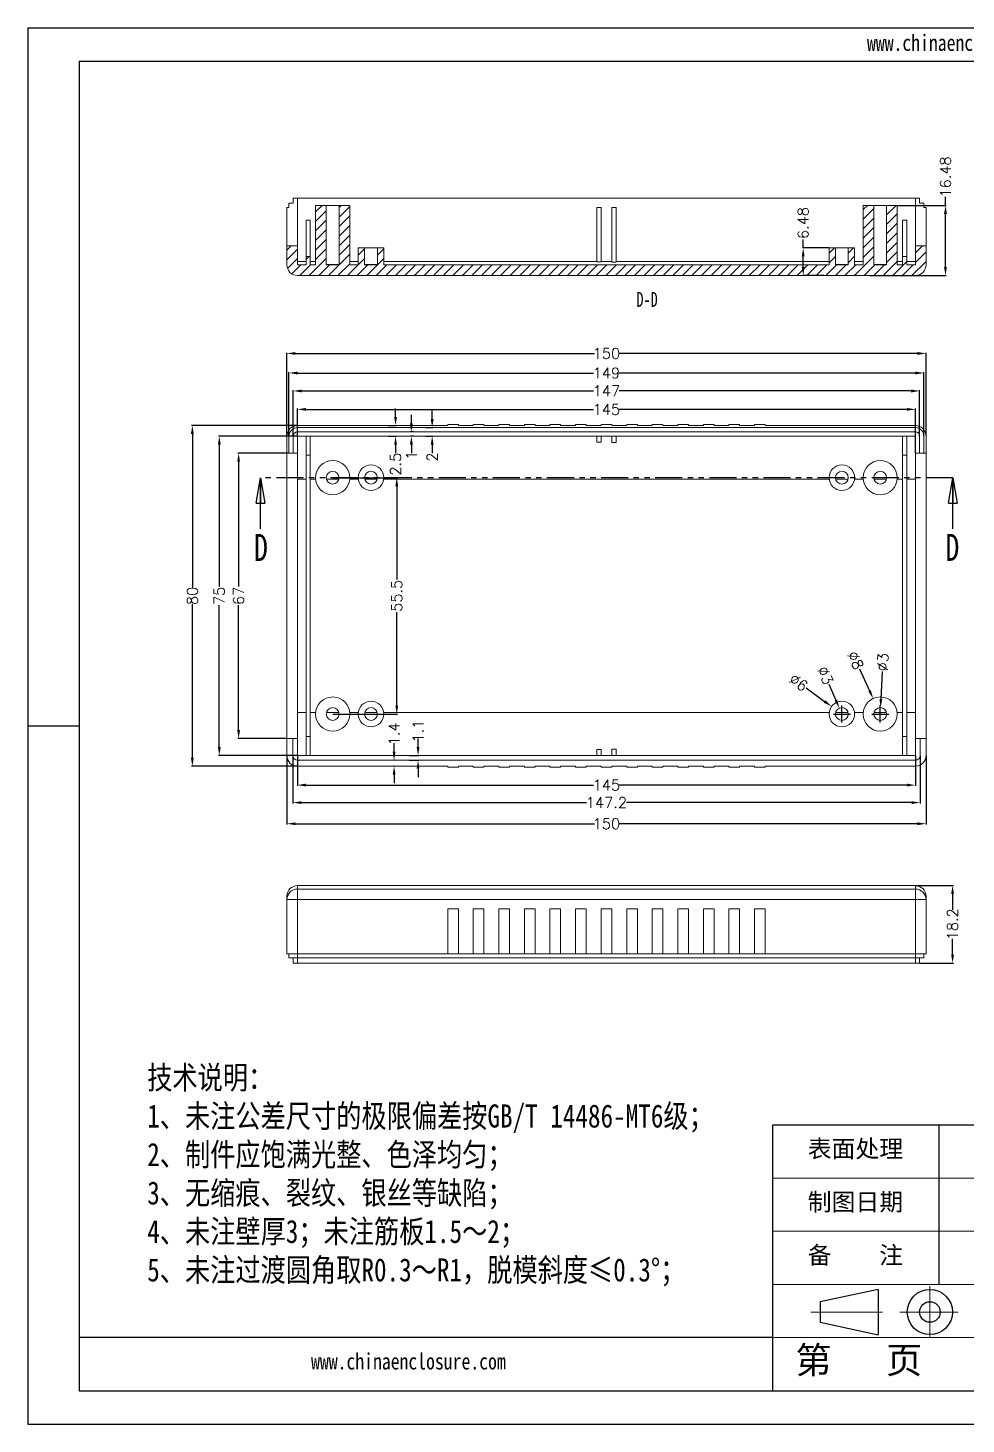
# Model space of a CAD drawing. Header units: inches. Extents: x 2335 to 3511, y 889 to 1217.
# Drawn here: x 2843.3 to 3063.5, y 889.4 to 1217.3 of the extents above; entities that cross this region are included whole.
import ezdxf

# ---------------------------------------------------------------- set-up
doc = ezdxf.new("R2010")
doc.units = ezdxf.units.IN
doc.linetypes.add('CENTER2', pattern=[28.575, 19.05, -3.175, 3.175, -3.175])
doc.linetypes.add('PHANTOM', pattern=[12.7, 6.35, -1.27, 1.27, -1.27, 1.27, -1.27])
doc.layers.add('文字', color=81, linetype='Continuous')
for name, color, linetype, lineweight in [('粗实线', 7, 'Continuous', 30), ('细实线', 3, 'Continuous', 9), ('细点划线', 2, 'CENTER2', 9)]:
    doc.layers.add(name, color=color, linetype=linetype, lineweight=lineweight)
doc.styles.add('SLDTEXTSTYLE0', font='TXT', dxfattribs={"width": 0.75})
doc.styles.add('SLDTEXTSTYLE3', font='TXT', dxfattribs={"width": 0.7})
doc.styles.get("Standard").update_dxf_attribs({"font": 'txt', "bigfont": 'gbcbig.shx'})
doc.styles.add('宋体', font='', dxfattribs={"width": 0.8, "height": 3.5})
doc.styles.get('宋体').set_extended_font_data('SimSun')
doc.dimstyles.new('2.5', dxfattribs={"dimtxt": 2.5, "dimasz": 2, "dimexe": 0.18, "dimexo": 0.0625, "dimgap": 0.09, "dimtad": 0, "dimzin": 12, "dimdsep": 46, "dimtxsty": 'Standard', "dimcen": 2, "dimclrd": 3, "dimclre": 3, "dimadec": 0, "dimazin": 0, "dimtfac": 1, "dimtofl": 0, "dimtmove": 0, "dimatfit": 3, "dimfxl": 1, "dimtolj": 1, "dimtzin": 0, "dimarcsym": 0})

# ---------------------------------------------------------------- blocks, each defined once
blk = doc.blocks.new('_CLOSED')
at = {"color": 0, "linetype": 'ByBlock', "lineweight": -2}
for p, q in [((-1, 0.166667), (0, 0)), ((-1, 0.166667), (-1, -0.166667)), ((0, 0), (-1, -0.166667)), ((0, 0), (-1, 0))]:
    blk.add_line(p, q, dxfattribs=at)
blk = doc.blocks.new('*D164')
at = {"color": 3, "lineweight": -2}
for p, q in [((2904.06, 1121.48), (2904.06, 1141.02)), ((3054.06, 1121.48), (3054.06, 1141.02)), ((2906.06, 1140.84), (2976.26, 1140.84)), ((3052.06, 1140.84), (2981.86, 1140.84))]:
    blk.add_line(p, q, dxfattribs=at)
at = {"color": 3}
for points in [[(2906.06, 1141.17), (2906.06, 1140.51), (2904.06, 1140.84)], [(3052.06, 1141.17), (3052.06, 1140.51), (3054.06, 1140.84)]]:
    blk.add_solid(points, dxfattribs=at)
at = {"layer": 'Defpoints', "color": 0}
for p in [(3054.06, 1140.84), (2904.06, 1121.42), (3054.06, 1121.42)]:
    blk.add_point(p, dxfattribs=at)
at = {"color": 0, "insert": (2979.06, 1140.84), "char_height": 2.5, "attachment_point": 5}
blk.add_mtext('\\A1;150', dxfattribs=at)
blk = doc.blocks.new('*D165')
at = {"color": 3, "lineweight": -2}
for p, q in [((2904.56, 1121.48), (2904.56, 1136.43)), ((2906.56, 1136.25), (2976.05, 1136.25)), ((3051.56, 1136.25), (2982.07, 1136.25)), ((3053.56, 1121.48), (3053.56, 1136.43))]:
    blk.add_line(p, q, dxfattribs=at)
at = {"color": 3}
for points in [[(2906.56, 1136.58), (2906.56, 1135.92), (2904.56, 1136.25)], [(3051.56, 1136.58), (3051.56, 1135.92), (3053.56, 1136.25)]]:
    blk.add_solid(points, dxfattribs=at)
at = {"layer": 'Defpoints', "color": 0}
for p in [(3053.56, 1136.25), (2904.56, 1121.42), (3053.56, 1121.42)]:
    blk.add_point(p, dxfattribs=at)
at = {"color": 0, "insert": (2979.06, 1136.25), "char_height": 2.5, "attachment_point": 5}
blk.add_mtext('\\A1;149', dxfattribs=at)
blk = doc.blocks.new('*D166')
at = {"color": 3, "lineweight": -2}
for p, q in [((2905.56, 1121.48), (2905.56, 1132.21)), ((2907.56, 1132.03), (2976.05, 1132.03)), ((3050.56, 1132.03), (2982.07, 1132.03)), ((3052.56, 1121.48), (3052.56, 1132.21))]:
    blk.add_line(p, q, dxfattribs=at)
at = {"color": 3}
for points in [[(2907.56, 1132.36), (2907.56, 1131.69), (2905.56, 1132.03)], [(3050.56, 1132.36), (3050.56, 1131.69), (3052.56, 1132.03)]]:
    blk.add_solid(points, dxfattribs=at)
at = {"layer": 'Defpoints', "color": 0}
for p in [(3052.56, 1132.03), (2905.56, 1121.42), (3052.56, 1121.42)]:
    blk.add_point(p, dxfattribs=at)
at = {"color": 0, "insert": (2979.06, 1132.03), "char_height": 2.5, "attachment_point": 5}
blk.add_mtext('\\A1;147', dxfattribs=at)
blk = doc.blocks.new('*D167')
at = {"color": 3, "lineweight": -2}
for p, q in [((2906.56, 1121.48), (2906.56, 1127.89)), ((3051.56, 1117.48), (3051.56, 1127.89)), ((2908.56, 1127.71), (2976.05, 1127.71)), ((3049.56, 1127.71), (2982.07, 1127.71))]:
    blk.add_line(p, q, dxfattribs=at)
at = {"color": 3}
for points in [[(2908.56, 1128.05), (2908.56, 1127.38), (2906.56, 1127.71)], [(3049.56, 1128.05), (3049.56, 1127.38), (3051.56, 1127.71)]]:
    blk.add_solid(points, dxfattribs=at)
at = {"layer": 'Defpoints', "color": 0}
for p in [(3051.56, 1127.71), (2906.56, 1121.42), (3051.56, 1117.42)]:
    blk.add_point(p, dxfattribs=at)
at = {"color": 0, "insert": (2979.06, 1127.71), "char_height": 2.5, "attachment_point": 5}
blk.add_mtext('\\A1;145', dxfattribs=at)
blk = doc.blocks.new('*D168')
at = {"color": 3, "lineweight": -2}
for p, q in [((2914.87, 1111.67), (2930.03, 1111.67)), ((2929.85, 1109.67), (2929.85, 1087.76)), ((2929.85, 1058.17), (2929.85, 1080.08)), ((2914.87, 1056.17), (2930.03, 1056.17))]:
    blk.add_line(p, q, dxfattribs=at)
at = {"color": 3}
for points in [[(2929.52, 1109.67), (2930.19, 1109.67), (2929.85, 1111.67)], [(2929.52, 1058.17), (2930.19, 1058.17), (2929.85, 1056.17)]]:
    blk.add_solid(points, dxfattribs=at)
at = {"layer": 'Defpoints', "color": 0}
for p in [(2914.81, 1111.67), (2929.85, 1111.67), (2914.81, 1056.17)]:
    blk.add_point(p, dxfattribs=at)
at = {"color": 0, "insert": (2929.85, 1083.92), "char_height": 2.5, "attachment_point": 5, "rotation": 90}
blk.add_mtext('\\A1;55.5', dxfattribs=at)
blk = doc.blocks.new('*D169')
at = {"color": 3, "lineweight": -2}
for p, q in [((2904.5, 1117.42), (2892.56, 1117.42)), ((2892.74, 1115.42), (2892.74, 1086.09)), ((2892.74, 1052.42), (2892.74, 1081.75)), ((2904, 1050.42), (2892.56, 1050.42))]:
    blk.add_line(p, q, dxfattribs=at)
at = {"color": 3}
for points in [[(2892.41, 1115.42), (2893.07, 1115.42), (2892.74, 1117.42)], [(2892.41, 1052.42), (2893.07, 1052.42), (2892.74, 1050.42)]]:
    blk.add_solid(points, dxfattribs=at)
at = {"layer": 'Defpoints', "color": 0}
for p in [(2892.74, 1117.42), (2904.56, 1117.42), (2904.06, 1050.42)]:
    blk.add_point(p, dxfattribs=at)
at = {"color": 0, "insert": (2892.74, 1083.92), "char_height": 2.5, "attachment_point": 5, "rotation": 90}
blk.add_mtext('\\A1;67', dxfattribs=at)
blk = doc.blocks.new('*D170')
at = {"color": 3, "lineweight": -2}
for p, q in [((2906.5, 1121.42), (2888.03, 1121.42)), ((2888.21, 1119.42), (2888.21, 1086.09)), ((2888.21, 1048.42), (2888.21, 1081.75)), ((2906.5, 1046.42), (2888.03, 1046.42))]:
    blk.add_line(p, q, dxfattribs=at)
at = {"color": 3}
for points in [[(2887.88, 1119.42), (2888.54, 1119.42), (2888.21, 1121.42)], [(2887.88, 1048.42), (2888.54, 1048.42), (2888.21, 1046.42)]]:
    blk.add_solid(points, dxfattribs=at)
at = {"layer": 'Defpoints', "color": 0}
for p in [(2888.21, 1121.42), (2906.56, 1121.42), (2906.56, 1046.42)]:
    blk.add_point(p, dxfattribs=at)
at = {"color": 0, "insert": (2888.21, 1083.92), "char_height": 2.5, "attachment_point": 5, "rotation": 90}
blk.add_mtext('\\A1;75', dxfattribs=at)
blk = doc.blocks.new('*D171')
at = {"color": 3, "lineweight": -2}
for p, q in [((2906.5, 1123.92), (2881.7, 1123.92)), ((2881.88, 1121.92), (2881.88, 1085.89)), ((2881.88, 1045.92), (2881.88, 1081.96)), ((2906.5, 1043.92), (2881.7, 1043.92))]:
    blk.add_line(p, q, dxfattribs=at)
at = {"color": 3}
for points in [[(2881.54, 1121.92), (2882.21, 1121.92), (2881.88, 1123.92)], [(2881.54, 1045.92), (2882.21, 1045.92), (2881.88, 1043.92)]]:
    blk.add_solid(points, dxfattribs=at)
at = {"layer": 'Defpoints', "color": 0}
for p in [(2881.88, 1123.92), (2906.56, 1123.92), (2906.56, 1043.92)]:
    blk.add_point(p, dxfattribs=at)
at = {"color": 0, "insert": (2881.88, 1083.92), "char_height": 2.5, "attachment_point": 5, "rotation": 90}
blk.add_mtext('\\A1;80', dxfattribs=at)
blk = doc.blocks.new('*D172')
at = {"color": 3, "lineweight": -2}
for p, q in [((2906.56, 1046.36), (2906.56, 1039.3)), ((3051.56, 1046.36), (3051.56, 1039.3)), ((2908.56, 1039.48), (2976.05, 1039.48)), ((3049.56, 1039.48), (2982.07, 1039.48))]:
    blk.add_line(p, q, dxfattribs=at)
at = {"color": 3}
for points in [[(2908.56, 1039.82), (2908.56, 1039.15), (2906.56, 1039.48)], [(3049.56, 1039.82), (3049.56, 1039.15), (3051.56, 1039.48)]]:
    blk.add_solid(points, dxfattribs=at)
at = {"layer": 'Defpoints', "color": 0}
for p in [(2906.56, 1046.42), (3051.56, 1046.42), (3051.56, 1039.48)]:
    blk.add_point(p, dxfattribs=at)
at = {"color": 0, "insert": (2979.06, 1039.48), "char_height": 2.5, "attachment_point": 5}
blk.add_mtext('\\A1;145', dxfattribs=at)
blk = doc.blocks.new('*D173')
at = {"color": 3, "lineweight": -2}
for p, q in [((2905.46, 1046.36), (2905.46, 1035.19)), ((3052.66, 1046.36), (3052.66, 1035.19)), ((2907.46, 1035.37), (2974.39, 1035.37)), ((3050.66, 1035.37), (2983.73, 1035.37))]:
    blk.add_line(p, q, dxfattribs=at)
at = {"color": 3}
for points in [[(2907.46, 1035.7), (2907.46, 1035.04), (2905.46, 1035.37)], [(3050.66, 1035.7), (3050.66, 1035.04), (3052.66, 1035.37)]]:
    blk.add_solid(points, dxfattribs=at)
at = {"layer": 'Defpoints', "color": 0}
for p in [(2905.46, 1046.42), (3052.66, 1046.42), (2905.46, 1035.37)]:
    blk.add_point(p, dxfattribs=at)
at = {"color": 0, "insert": (2979.06, 1035.37), "char_height": 2.5, "attachment_point": 5}
blk.add_mtext('\\A1;147.2', dxfattribs=at)
blk = doc.blocks.new('*D174')
at = {"color": 3, "lineweight": -2}
for p, q in [((2904.06, 1046.36), (2904.06, 1030.23)), ((3054.06, 1046.36), (3054.06, 1030.23)), ((2906.06, 1030.41), (2976.26, 1030.41)), ((3052.06, 1030.41), (2981.86, 1030.41))]:
    blk.add_line(p, q, dxfattribs=at)
at = {"color": 3}
for points in [[(2906.06, 1030.74), (2906.06, 1030.08), (2904.06, 1030.41)], [(3052.06, 1030.74), (3052.06, 1030.08), (3054.06, 1030.41)]]:
    blk.add_solid(points, dxfattribs=at)
at = {"layer": 'Defpoints', "color": 0}
for p in [(2904.06, 1046.42), (3054.06, 1046.42), (3054.06, 1030.41)]:
    blk.add_point(p, dxfattribs=at)
at = {"color": 0, "insert": (2979.06, 1030.41), "char_height": 2.5, "attachment_point": 5}
blk.add_mtext('\\A1;150', dxfattribs=at)
blk = doc.blocks.new('*D175')
at = {"color": 3, "lineweight": -2}
for p, q in [((2929.23, 1047.32), (2929.23, 1049.32)), ((2929.16, 1045.32), (2929.05, 1045.32)), ((2929.16, 1043.92), (2929.05, 1043.92)), ((2929.23, 1041.92), (2929.23, 1039.92))]:
    blk.add_line(p, q, dxfattribs=at)
at = {"color": 3}
for points in [[(2928.89, 1047.32), (2929.56, 1047.32), (2929.23, 1045.32)], [(2928.89, 1041.92), (2929.56, 1041.92), (2929.23, 1043.92)]]:
    blk.add_solid(points, dxfattribs=at)
at = {"layer": 'Defpoints', "color": 0}
for p in [(2929.23, 1045.32), (2929.23, 1045.32), (2929.23, 1043.92)]:
    blk.add_point(p, dxfattribs=at)
at = {"color": 0, "insert": (2929.23, 1051.49), "char_height": 2.5, "attachment_point": 5, "rotation": 90}
blk.add_mtext('\\A1;1.4', dxfattribs=at)
blk = doc.blocks.new('*D176')
at = {"color": 3, "lineweight": -2}
for p, q in [((2934.85, 1048.42), (2934.85, 1050.42)), ((2932.76, 1046.42), (2935.03, 1046.42)), ((2932.76, 1045.32), (2935.03, 1045.32)), ((2934.85, 1043.32), (2934.85, 1041.32))]:
    blk.add_line(p, q, dxfattribs=at)
at = {"color": 3}
for points in [[(2934.52, 1048.42), (2935.18, 1048.42), (2934.85, 1046.42)], [(2934.52, 1043.32), (2935.18, 1043.32), (2934.85, 1045.32)]]:
    blk.add_solid(points, dxfattribs=at)
at = {"layer": 'Defpoints', "color": 0}
for p in [(2932.7, 1046.42), (2934.85, 1046.42), (2932.7, 1045.32)]:
    blk.add_point(p, dxfattribs=at)
at = {"color": 0, "insert": (2934.85, 1052.18), "char_height": 2.5, "attachment_point": 5, "rotation": 90}
blk.add_mtext('\\A1;1.1', dxfattribs=at)
blk = doc.blocks.new('*D177')
at = {"color": 3, "lineweight": -2}
for p, q in [((2933.28, 1124.42), (2933.28, 1126.42)), ((2933.77, 1122.42), (2933.1, 1122.42)), ((2933.77, 1121.42), (2933.1, 1121.42)), ((2933.28, 1119.42), (2933.28, 1117.42))]:
    blk.add_line(p, q, dxfattribs=at)
at = {"color": 3}
for points in [[(2932.95, 1124.42), (2933.62, 1124.42), (2933.28, 1122.42)], [(2932.95, 1119.42), (2933.62, 1119.42), (2933.28, 1121.42)]]:
    blk.add_solid(points, dxfattribs=at)
at = {"layer": 'Defpoints', "color": 0}
for p in [(2933.28, 1121.42), (2933.84, 1122.42), (2933.84, 1121.42)]:
    blk.add_point(p, dxfattribs=at)
at = {"color": 0, "insert": (2933.28, 1116.91), "char_height": 2.5, "attachment_point": 5, "rotation": 90}
blk.add_mtext('\\A1;1', dxfattribs=at)
blk = doc.blocks.new('*D178')
at = {"color": 3, "lineweight": -2}
for p, q in [((2938.16, 1125.42), (2938.16, 1127.42)), ((2936.7, 1123.42), (2938.34, 1123.42)), ((2936.7, 1121.42), (2938.34, 1121.42)), ((2938.16, 1119.42), (2938.16, 1117.42))]:
    blk.add_line(p, q, dxfattribs=at)
at = {"color": 3}
for points in [[(2937.83, 1125.42), (2938.5, 1125.42), (2938.16, 1123.42)], [(2937.83, 1119.42), (2938.5, 1119.42), (2938.16, 1121.42)]]:
    blk.add_solid(points, dxfattribs=at)
at = {"layer": 'Defpoints', "color": 0}
for p in [(2936.64, 1123.42), (2936.64, 1121.42), (2938.16, 1121.42)]:
    blk.add_point(p, dxfattribs=at)
at = {"color": 0, "insert": (2938.16, 1116.5), "char_height": 2.5, "attachment_point": 5, "rotation": 90}
blk.add_mtext('\\A1;2', dxfattribs=at)
blk = doc.blocks.new('*D180')
at = {"color": 3, "lineweight": -2}
for p, q in [((2929.57, 1125.92), (2929.57, 1127.92)), ((2927.95, 1123.92), (2929.75, 1123.92)), ((2927.95, 1121.42), (2929.75, 1121.42)), ((2929.57, 1119.42), (2929.57, 1117.42))]:
    blk.add_line(p, q, dxfattribs=at)
at = {"color": 3}
for points in [[(2929.24, 1125.92), (2929.9, 1125.92), (2929.57, 1123.92)], [(2929.24, 1119.42), (2929.9, 1119.42), (2929.57, 1121.42)]]:
    blk.add_solid(points, dxfattribs=at)
at = {"layer": 'Defpoints', "color": 0}
for p in [(2927.88, 1123.92), (2927.88, 1121.42), (2929.57, 1121.42)]:
    blk.add_point(p, dxfattribs=at)
at = {"color": 0, "insert": (2929.57, 1114.83), "char_height": 2.5, "attachment_point": 5, "rotation": 90}
blk.add_mtext('\\A1;2.5', dxfattribs=at)
blk = doc.blocks.new('*D187')
at = {"color": 3, "lineweight": -2}
for p, q in [((3025.23, 1165.62), (3025.23, 1167.62)), ((3031.25, 1165.62), (3025.05, 1165.62)), ((3025.23, 1161.14), (3025.23, 1163.62)), ((3030.11, 1159.14), (3025.05, 1159.14))]:
    blk.add_line(p, q, dxfattribs=at)
at = {"color": 3}
for points in [[(3024.9, 1163.62), (3025.56, 1163.62), (3025.23, 1165.62)], [(3024.9, 1161.14), (3025.56, 1161.14), (3025.23, 1159.14)]]:
    blk.add_solid(points, dxfattribs=at)
at = {"layer": 'Defpoints', "color": 0}
for p in [(3025.23, 1165.62), (3031.31, 1165.62), (3030.17, 1159.14)]:
    blk.add_point(p, dxfattribs=at)
at = {"color": 0, "insert": (3025.23, 1171.46), "char_height": 2.5, "attachment_point": 5, "rotation": 90}
blk.add_mtext('\\A1;6.48', dxfattribs=at)
blk = doc.blocks.new('*D189')
at = {"color": 3, "lineweight": -2}
for p, q in [((3058.63, 1175.62), (3058.63, 1177.62)), ((3047.37, 1175.62), (3058.81, 1175.62)), ((3058.63, 1161.14), (3058.63, 1173.62)), ((3040.84, 1159.14), (3058.81, 1159.14))]:
    blk.add_line(p, q, dxfattribs=at)
at = {"color": 3}
for points in [[(3058.29, 1173.62), (3058.96, 1173.62), (3058.63, 1175.62)], [(3058.29, 1161.14), (3058.96, 1161.14), (3058.63, 1159.14)]]:
    blk.add_solid(points, dxfattribs=at)
at = {"layer": 'Defpoints', "color": 0}
for p in [(3047.31, 1175.62), (3058.63, 1175.62), (3040.78, 1159.14)]:
    blk.add_point(p, dxfattribs=at)
at = {"color": 0, "insert": (3058.63, 1182.29), "char_height": 2.5, "attachment_point": 5, "rotation": 90}
blk.add_mtext('\\A1;16.48', dxfattribs=at)
blk = doc.blocks.new('*D190')
at = {"color": 3, "lineweight": -2}
for p, q in [((3051.62, 1015.9), (3060.47, 1015.9)), ((3060.29, 1013.9), (3060.29, 1010.22)), ((3060.29, 999.7), (3060.29, 1003.37)), ((3052.62, 997.7), (3060.47, 997.7))]:
    blk.add_line(p, q, dxfattribs=at)
at = {"color": 3}
for points in [[(3059.96, 1013.9), (3060.63, 1013.9), (3060.29, 1015.9)], [(3059.96, 999.7), (3060.63, 999.7), (3060.29, 997.7)]]:
    blk.add_solid(points, dxfattribs=at)
at = {"layer": 'Defpoints', "color": 0}
for p in [(3051.56, 1015.9), (3060.29, 1015.9), (3052.56, 997.7)]:
    blk.add_point(p, dxfattribs=at)
at = {"color": 0, "insert": (3060.29, 1006.8), "char_height": 2.5, "attachment_point": 5, "rotation": 90}
blk.add_mtext('\\A1;18.2', dxfattribs=at)
blk = doc.blocks.new('*D192')
at = {"color": 3, "lineweight": -2}
for p, q in [((3025.91, 1062.29), (3030.27, 1059.11)), ((3032.31, 1056.17), (3036.31, 1056.17)), ((3034.31, 1054.17), (3034.31, 1058.17))]:
    blk.add_line(p, q, dxfattribs=at)
at = {"color": 3}
blk.add_solid([(3030.47, 1059.38), (3030.07, 1058.84), (3031.89, 1057.94)], dxfattribs=at)
at = {"layer": 'Defpoints', "color": 0}
for p in [(3031.89, 1057.94), (3036.74, 1054.4)]:
    blk.add_point(p, dxfattribs=at)
at = {"color": 0, "insert": (3024.15, 1063.57), "char_height": 2.5, "attachment_point": 5, "rotation": 323.9367}
blk.add_mtext('\\A1;∅6', dxfattribs=at)
blk = doc.blocks.new('*D193')
at = {"color": 3, "lineweight": -2}
for p, q in [((3031.29, 1063.21), (3032.93, 1059.39)), ((3032.31, 1056.17), (3036.31, 1056.17)), ((3034.31, 1054.17), (3034.31, 1058.17))]:
    blk.add_line(p, q, dxfattribs=at)
at = {"color": 3}
blk.add_solid([(3033.24, 1059.52), (3032.62, 1059.26), (3033.72, 1057.55)], dxfattribs=at)
at = {"layer": 'Defpoints', "color": 0}
for p in [(3033.72, 1057.55), (3034.9, 1054.79)]:
    blk.add_point(p, dxfattribs=at)
at = {"color": 0, "insert": (3030.43, 1065.21), "char_height": 2.5, "attachment_point": 5, "rotation": 293.2209}
blk.add_mtext('\\A1;∅3', dxfattribs=at)
blk = doc.blocks.new('*D194')
at = {"color": 3, "lineweight": -2}
for p, q in [((3038.44, 1066.8), (3040.81, 1061.62)), ((3041.31, 1056.17), (3045.31, 1056.17)), ((3043.31, 1054.17), (3043.31, 1058.17))]:
    blk.add_line(p, q, dxfattribs=at)
at = {"color": 3}
blk.add_solid([(3041.11, 1061.76), (3040.51, 1061.49), (3041.64, 1059.81)], dxfattribs=at)
at = {"layer": 'Defpoints', "color": 0}
for p in [(3041.64, 1059.81), (3044.98, 1052.53)]:
    blk.add_point(p, dxfattribs=at)
at = {"color": 0, "insert": (3037.53, 1068.77), "char_height": 2.5, "attachment_point": 5, "rotation": 294.6318}
blk.add_mtext('\\A1;∅8', dxfattribs=at)
blk = doc.blocks.new('*D195')
at = {"color": 3, "lineweight": -2}
for p, q in [((3043.8, 1066.17), (3043.48, 1059.67)), ((3041.31, 1056.17), (3045.31, 1056.17)), ((3043.31, 1054.17), (3043.31, 1058.17))]:
    blk.add_line(p, q, dxfattribs=at)
at = {"color": 3}
blk.add_solid([(3043.15, 1059.68), (3043.81, 1059.65), (3043.38, 1057.67)], dxfattribs=at)
at = {"layer": 'Defpoints', "color": 0}
for p in [(3043.38, 1057.67), (3043.24, 1054.67)]:
    blk.add_point(p, dxfattribs=at)
at = {"color": 0, "insert": (3043.91, 1068.34), "char_height": 2.5, "attachment_point": 5, "rotation": 87.1996}
blk.add_mtext('\\A1;∅3', dxfattribs=at)

msp = doc.modelspace()

# ---------------------------------------------------------------- hatches: boundary and pattern name
at = {"linetype": 'Continuous', "lineweight": 0}
h = msp.add_hatch(dxfattribs=at)
h.set_pattern_fill('ANSI31', color=4, scale=0.5, style=0)
h.set_pattern_definition([(45, (-331.2026, -626.581), (-1.122532, 1.122532), [])])
edge = h.paths.add_edge_path(flags=0)
edge.add_line((2906.561, 1166.121), (2904.061, 1166.121))
edge.add_line((2904.061, 1166.121), (2904.061, 1161.649))
edge.add_ellipse((2906.561, 1161.649), major_axis=(0, -2.508), ratio=0.9968153, start_angle=270, end_angle=360)
edge.add_line((2906.561, 1159.141), (3051.561, 1159.141))
edge.add_ellipse((3051.561, 1161.649), major_axis=(0, -2.508), ratio=0.9968153, start_angle=0, end_angle=90)
edge.add_line((3054.061, 1161.649), (3054.061, 1166.121))
edge.add_line((3054.061, 1166.121), (3051.561, 1166.121))
edge.add_line((3051.561, 1166.121), (3051.561, 1161.649))
edge.add_line((3051.561, 1161.649), (3049.561, 1161.649))
edge.add_line((3049.561, 1161.649), (3049.561, 1163.621))
edge.add_line((3049.561, 1163.621), (3048.561, 1163.621))
edge.add_line((3048.561, 1163.621), (3048.561, 1161.649))
edge.add_line((3048.561, 1161.649), (3047.311, 1161.649))
edge.add_line((3047.311, 1161.649), (3047.311, 1175.621))
edge.add_line((3047.311, 1175.621), (3044.811, 1175.621))
edge.add_line((3044.811, 1175.621), (3044.811, 1161.649))
edge.add_line((3044.811, 1161.649), (3041.811, 1161.649))
edge.add_line((3041.811, 1161.649), (3041.811, 1175.621))
edge.add_line((3041.811, 1175.621), (3039.311, 1175.621))
edge.add_line((3039.311, 1175.621), (3039.311, 1161.649))
edge.add_line((3039.311, 1161.649), (3037.311, 1161.649))
edge.add_line((3037.311, 1161.649), (3037.311, 1165.621))
edge.add_line((3037.311, 1165.621), (3035.811, 1165.621))
edge.add_line((3035.811, 1165.621), (3035.811, 1161.649))
edge.add_line((3035.811, 1161.649), (3032.811, 1161.649))
edge.add_line((3032.811, 1161.649), (3032.811, 1165.621))
edge.add_line((3032.811, 1165.621), (3031.311, 1165.621))
edge.add_line((3031.311, 1165.621), (3031.311, 1161.649))
edge.add_line((3031.311, 1161.649), (2926.811, 1161.649))
edge.add_line((2926.811, 1161.649), (2926.811, 1165.621))
edge.add_line((2926.811, 1165.621), (2925.311, 1165.621))
edge.add_line((2925.311, 1165.621), (2925.311, 1161.649))
edge.add_line((2925.311, 1161.649), (2922.311, 1161.649))
edge.add_line((2922.311, 1161.649), (2922.311, 1165.621))
edge.add_line((2922.311, 1165.621), (2920.811, 1165.621))
edge.add_line((2920.811, 1165.621), (2920.811, 1161.649))
edge.add_line((2920.811, 1161.649), (2918.811, 1161.649))
edge.add_line((2918.811, 1161.649), (2918.811, 1175.621))
edge.add_line((2918.811, 1175.621), (2916.311, 1175.621))
edge.add_line((2916.311, 1175.621), (2916.311, 1161.649))
edge.add_line((2916.311, 1161.649), (2913.311, 1161.649))
edge.add_line((2913.311, 1161.649), (2913.311, 1175.621))
edge.add_line((2913.311, 1175.621), (2910.811, 1175.621))
edge.add_line((2910.811, 1175.621), (2910.811, 1161.649))
edge.add_line((2910.811, 1161.649), (2909.561, 1161.649))
edge.add_line((2909.561, 1161.649), (2909.561, 1163.621))
edge.add_line((2909.561, 1163.621), (2908.561, 1163.621))
edge.add_line((2908.561, 1163.621), (2908.561, 1161.649))
edge.add_line((2908.561, 1161.649), (2906.561, 1161.649))
edge.add_line((2906.561, 1161.649), (2906.561, 1166.121))

# ---------------------------------------------------------------- linework, layer by layer
for p, q in [((2843.296, 1217.282), (3306.962, 1217.282)), ((2843.296, 1217.282), (2843.296, 889.437)), ((2855.294, 1209.476), (3299.156, 1209.476)), ((2855.294, 1209.476), (2855.294, 897.243)), ((2855.294, 1053.359), (2843.296, 1053.359)), ((2843.296, 1041.217), (2843.296, 889.437)), ((3018.146, 897.243), (3018.146, 959.69)), ((3018.146, 959.69), (3299.156, 959.69)), ((3057.175, 922.222), (3057.175, 959.69)), ((3018.146, 909.732), (2855.294, 909.732)), ((2855.294, 897.243), (3299.156, 897.243)), ((2843.296, 889.437), (3306.962, 889.437)), ((2843.296, 889.437), (3057.956, 889.437))]:
    msp.add_line(p, q)
at = {"color": 7, "linetype": 'Continuous', "lineweight": 15}
for p, q in [((2905.561, 1177.321), (2905.561, 1176.121)), ((2905.561, 1177.321), (2906.561, 1177.321)), ((2906.561, 1166.121), (2906.561, 1177.321)), ((2906.561, 1177.321), (3051.561, 1177.321)), ((3051.561, 1177.321), (3052.561, 1177.321)), ((3051.561, 1166.121), (3051.561, 1177.321)), ((3052.561, 1177.321), (3052.561, 1176.121)), ((2904.061, 1175.121), (2904.561, 1175.121)), ((2904.061, 1166.121), (2904.061, 1175.121)), ((2904.561, 1176.121), (2904.561, 1175.121)), ((2904.561, 1176.121), (2905.561, 1176.121)), ((2910.811, 1175.621), (2910.811, 1161.649)), ((2910.811, 1175.621), (2913.311, 1175.621)), ((2913.311, 1175.621), (2913.311, 1161.649)), ((2916.311, 1175.621), (2913.311, 1175.621)), ((2916.311, 1161.649), (2916.311, 1175.621)), ((2916.311, 1175.621), (2918.811, 1175.621)), ((2918.811, 1161.649), (2918.811, 1175.621)), ((2976.811, 1175.121), (2977.811, 1175.121)), ((2976.811, 1175.121), (2976.811, 1162.317)), ((2977.811, 1175.121), (2977.811, 1162.317)), ((2980.311, 1175.121), (2980.311, 1162.309)), ((2980.311, 1175.121), (2981.311, 1175.121)), ((2981.311, 1175.121), (2981.311, 1162.309)), ((3039.311, 1161.649), (3039.311, 1175.621)), ((3039.311, 1175.621), (3041.811, 1175.621)), ((3041.811, 1161.649), (3041.811, 1175.621)), ((3041.811, 1175.621), (3044.811, 1175.621)), ((3044.811, 1175.621), (3044.811, 1161.649)), ((3044.811, 1175.621), (3047.311, 1175.621)), ((3047.311, 1175.621), (3047.311, 1161.649)), ((3052.561, 1176.121), (3053.561, 1176.121)), ((3053.561, 1176.121), (3053.561, 1175.121)), ((3054.061, 1175.121), (3053.561, 1175.121)), ((3054.061, 1166.121), (3054.061, 1175.121)), ((2909.561, 1172.121), (2908.561, 1172.121)), ((2908.561, 1163.621), (2908.561, 1172.121)), ((2909.561, 1163.621), (2909.561, 1172.121)), ((3048.561, 1172.121), (3049.561, 1172.121)), ((3048.561, 1163.621), (3048.561, 1172.121)), ((3049.561, 1163.621), (3049.561, 1172.121)), ((2904.061, 1166.121), (2904.061, 1161.649)), ((2904.061, 1166.121), (2906.561, 1166.121)), ((2906.561, 1166.121), (2906.561, 1161.649)), ((2920.811, 1165.621), (2920.811, 1161.649)), ((2920.811, 1165.621), (2922.311, 1165.621)), ((2922.311, 1165.621), (2922.311, 1161.649)), ((2925.311, 1165.621), (2922.311, 1165.621)), ((2925.311, 1161.649), (2925.311, 1165.621)), ((2925.311, 1165.621), (2926.811, 1165.621)), ((2926.811, 1161.649), (2926.811, 1165.621)), ((3031.311, 1161.649), (3031.311, 1165.621)), ((3031.311, 1165.621), (3032.811, 1165.621)), ((3032.811, 1161.649), (3032.811, 1165.621)), ((3032.811, 1165.621), (3035.811, 1165.621)), ((3035.811, 1165.621), (3035.811, 1161.649)), ((3035.811, 1165.621), (3037.311, 1165.621)), ((3037.311, 1165.621), (3037.311, 1161.649)), ((3051.561, 1161.649), (3051.561, 1166.121)), ((3054.061, 1166.121), (3051.561, 1166.121)), ((3054.061, 1161.649), (3054.061, 1166.121)), ((2906.561, 1162.429), (2908.561, 1162.429)), ((2906.561, 1161.649), (2908.561, 1161.649)), ((2908.561, 1163.621), (2908.561, 1161.649)), ((2908.561, 1163.621), (2909.561, 1163.621)), ((2909.561, 1161.649), (2909.561, 1163.621)), ((2909.561, 1162.429), (2910.811, 1162.429)), ((2909.561, 1161.649), (2910.811, 1161.649)), ((2913.311, 1161.649), (2916.311, 1161.649)), ((2918.811, 1162.429), (2920.811, 1162.429)), ((2918.811, 1161.649), (2920.811, 1161.649)), ((2922.311, 1161.649), (2925.311, 1161.649)), ((2926.811, 1162.429), (2976.811, 1162.429)), ((2926.811, 1161.649), (3031.311, 1161.649)), ((2977.811, 1162.317), (2976.811, 1162.317)), ((2977.811, 1162.429), (2980.311, 1162.429)), ((2981.311, 1162.309), (2980.311, 1162.309)), ((2981.311, 1162.429), (3031.311, 1162.429)), ((3032.811, 1161.649), (3035.811, 1161.649)), ((3037.311, 1162.429), (3039.311, 1162.429)), ((3037.311, 1161.649), (3039.311, 1161.649)), ((3041.811, 1161.649), (3044.811, 1161.649)), ((3047.311, 1162.429), (3048.561, 1162.429)), ((3047.311, 1161.649), (3048.561, 1161.649)), ((3048.561, 1161.649), (3048.561, 1163.621)), ((3048.561, 1163.621), (3049.561, 1163.621)), ((3049.561, 1163.621), (3049.561, 1161.649)), ((3049.561, 1162.429), (3051.561, 1162.429)), ((3049.561, 1161.649), (3051.561, 1161.649)), ((2906.561, 1159.141), (3051.561, 1159.141)), ((2904.061, 1121.421), (2904.061, 1117.421)), ((2904.561, 1121.421), (2904.561, 1117.421)), ((2905.561, 1121.421), (2905.561, 1117.421)), ((2941.811, 1123.921), (2906.561, 1123.921)), ((3051.561, 1123.421), (2906.561, 1123.421)), ((3051.561, 1122.421), (2906.561, 1122.421)), ((2906.561, 1121.421), (3051.561, 1121.421)), ((2906.561, 1117.421), (2906.561, 1121.421)), ((2908.561, 1121.421), (2908.561, 1116.921)), ((2909.561, 1116.921), (2909.561, 1121.421)), ((2941.811, 1124.121), (2941.811, 1123.921)), ((2944.311, 1124.121), (2941.811, 1124.121)), ((2944.311, 1124.121), (2944.311, 1123.921)), ((2947.811, 1123.921), (2944.311, 1123.921)), ((2947.811, 1124.121), (2947.811, 1123.921)), ((2950.311, 1124.121), (2947.811, 1124.121)), ((2950.311, 1124.121), (2950.311, 1123.921)), ((2953.811, 1123.921), (2950.311, 1123.921)), ((2953.811, 1124.121), (2953.811, 1123.921)), ((2956.311, 1124.121), (2953.811, 1124.121)), ((2956.311, 1124.121), (2956.311, 1123.921)), ((2959.811, 1123.921), (2956.311, 1123.921)), ((2959.811, 1124.121), (2959.811, 1123.921)), ((2962.311, 1124.121), (2959.811, 1124.121)), ((2962.311, 1124.121), (2962.311, 1123.921)), ((2965.811, 1123.921), (2962.311, 1123.921)), ((2965.811, 1124.121), (2965.811, 1123.921)), ((2968.311, 1124.121), (2965.811, 1124.121)), ((2968.311, 1124.121), (2968.311, 1123.921)), ((2971.811, 1123.921), (2968.311, 1123.921)), ((2971.811, 1124.121), (2971.811, 1123.921)), ((2974.311, 1124.121), (2971.811, 1124.121)), ((2974.311, 1124.121), (2974.311, 1123.921)), ((2977.811, 1123.921), (2974.311, 1123.921)), ((2976.811, 1121.421), (2976.811, 1120.021)), ((2980.311, 1124.121), (2977.811, 1124.121)), ((2977.811, 1124.121), (2977.811, 1123.921)), ((2977.811, 1120.021), (2977.811, 1121.421)), ((2980.311, 1124.121), (2980.311, 1123.921)), ((2983.811, 1123.921), (2980.311, 1123.921)), ((2980.311, 1121.421), (2980.311, 1119.921)), ((2981.311, 1119.921), (2981.311, 1121.421)), ((2983.811, 1124.121), (2983.811, 1123.921)), ((2983.811, 1124.121), (2986.311, 1124.121)), ((2986.311, 1124.121), (2986.311, 1123.921)), ((2989.811, 1123.921), (2986.311, 1123.921)), ((2989.811, 1124.121), (2989.811, 1123.921)), ((2989.811, 1124.121), (2992.311, 1124.121)), ((2992.311, 1124.121), (2992.311, 1123.921)), ((2995.811, 1123.921), (2992.311, 1123.921)), ((2995.811, 1124.121), (2995.811, 1123.921)), ((2995.811, 1124.121), (2998.311, 1124.121)), ((2998.311, 1124.121), (2998.311, 1123.921)), ((3001.811, 1123.921), (2998.311, 1123.921)), ((3001.811, 1124.121), (3001.811, 1123.921)), ((3001.811, 1124.121), (3004.311, 1124.121)), ((3004.311, 1124.121), (3004.311, 1123.921)), ((3007.811, 1123.921), (3004.311, 1123.921)), ((3007.811, 1124.121), (3007.811, 1123.921)), ((3007.811, 1124.121), (3010.311, 1124.121)), ((3010.311, 1124.121), (3010.311, 1123.921)), ((3013.811, 1123.921), (3010.311, 1123.921)), ((3013.811, 1124.121), (3013.811, 1123.921)), ((3013.811, 1124.121), (3016.311, 1124.121)), ((3016.311, 1124.121), (3016.311, 1123.921)), ((3051.561, 1123.921), (3016.311, 1123.921)), ((3048.561, 1116.921), (3048.561, 1121.421)), ((3049.561, 1121.421), (3049.561, 1116.921)), ((3051.561, 1121.421), (3051.561, 1117.421)), ((3052.561, 1117.421), (3052.561, 1121.421)), ((3053.561, 1117.421), (3053.561, 1121.421)), ((3054.061, 1117.421), (3054.061, 1121.421)), ((2976.811, 1120.021), (2977.811, 1120.021)), ((2980.311, 1119.921), (2981.311, 1119.921)), ((2904.061, 1117.421), (2904.561, 1117.421)), ((2904.061, 1050.421), (2904.061, 1117.421)), ((2904.561, 1117.421), (2905.561, 1117.421)), ((2905.561, 1117.421), (2906.561, 1117.421)), ((2906.561, 1050.421), (2906.561, 1117.421)), ((2909.561, 1116.921), (2908.561, 1116.921)), ((2908.561, 1116.921), (2908.561, 1050.921)), ((2909.561, 1050.921), (2909.561, 1116.921)), ((3048.561, 1116.921), (3049.561, 1116.921)), ((3048.561, 1050.921), (3048.561, 1116.921)), ((3049.561, 1116.921), (3049.561, 1050.921)), ((3051.561, 1117.421), (3052.561, 1117.421)), ((3051.561, 1050.421), (3051.561, 1117.421)), ((3052.561, 1117.421), (3053.561, 1117.421)), ((3054.061, 1117.421), (3053.561, 1117.421)), ((3054.061, 1050.421), (3054.061, 1117.421)), ((2906.561, 1111.321), (2908.561, 1111.321)), ((2909.561, 1111.321), (2910.826, 1111.321)), ((2913.352, 1111.321), (2916.269, 1111.321)), ((2918.795, 1111.321), (2920.831, 1111.321)), ((2922.352, 1111.321), (2925.269, 1111.321)), ((2926.79, 1111.321), (3031.331, 1111.321)), ((3032.852, 1111.321), (3035.769, 1111.321)), ((3037.29, 1111.321), (3039.326, 1111.321)), ((3041.852, 1111.321), (3044.769, 1111.321)), ((3047.295, 1111.321), (3048.561, 1111.321)), ((3049.561, 1111.321), (3051.561, 1111.321)), ((2906.561, 1056.521), (2908.561, 1056.521)), ((2909.561, 1056.521), (2910.826, 1056.521)), ((2913.352, 1056.521), (2916.269, 1056.521)), ((2918.795, 1056.521), (2920.831, 1056.521)), ((2922.352, 1056.521), (2925.269, 1056.521)), ((2926.79, 1056.521), (3031.331, 1056.521)), ((3032.852, 1056.521), (3035.769, 1056.521)), ((3037.29, 1056.521), (3039.326, 1056.521)), ((3041.852, 1056.521), (3044.769, 1056.521)), ((3047.295, 1056.521), (3048.561, 1056.521)), ((3049.561, 1056.521), (3051.561, 1056.521)), ((2904.061, 1050.421), (2904.061, 1046.421)), ((2905.461, 1050.421), (2904.061, 1050.421)), ((2905.461, 1050.421), (2905.461, 1046.421)), ((2906.561, 1050.421), (2905.461, 1050.421)), ((2906.561, 1046.421), (2906.561, 1050.421)), ((2908.561, 1050.921), (2908.561, 1046.421)), ((2908.561, 1050.921), (2909.561, 1050.921)), ((2909.561, 1046.421), (2909.561, 1050.921)), ((3049.561, 1050.921), (3048.561, 1050.921)), ((3048.561, 1046.421), (3048.561, 1050.921)), ((3049.561, 1050.921), (3049.561, 1046.421)), ((3052.661, 1050.421), (3051.561, 1050.421)), ((3051.561, 1050.421), (3051.561, 1046.421)), ((3052.661, 1046.421), (3052.661, 1050.421)), ((3052.661, 1050.421), (3054.061, 1050.421)), ((3054.061, 1046.421), (3054.061, 1050.421)), ((2976.811, 1046.421), (2906.561, 1046.421)), ((2976.811, 1046.421), (2976.811, 1047.821)), ((2976.811, 1047.821), (2977.811, 1047.821)), ((2977.811, 1046.421), (2976.811, 1046.421)), ((2977.811, 1047.821), (2977.811, 1046.421)), ((2980.311, 1046.421), (2977.811, 1046.421)), ((2980.311, 1046.421), (2980.311, 1047.921)), ((2980.311, 1047.921), (2981.311, 1047.921)), ((2981.311, 1046.421), (2980.311, 1046.421)), ((2981.311, 1047.921), (2981.311, 1046.421)), ((3051.561, 1046.421), (2981.311, 1046.421)), ((2906.561, 1045.321), (3051.561, 1045.321)), ((2906.561, 1043.921), (2941.811, 1043.921)), ((2941.811, 1043.721), (2941.811, 1043.921)), ((2944.311, 1043.721), (2941.811, 1043.721)), ((2944.311, 1043.721), (2944.311, 1043.921)), ((2944.311, 1043.921), (2947.811, 1043.921)), ((2947.811, 1043.721), (2947.811, 1043.921)), ((2950.311, 1043.721), (2947.811, 1043.721)), ((2950.311, 1043.721), (2950.311, 1043.921)), ((2950.311, 1043.921), (2953.811, 1043.921)), ((2953.811, 1043.721), (2953.811, 1043.921)), ((2956.311, 1043.721), (2953.811, 1043.721)), ((2956.311, 1043.721), (2956.311, 1043.921)), ((2956.311, 1043.921), (2959.811, 1043.921)), ((2959.811, 1043.721), (2959.811, 1043.921)), ((2962.311, 1043.721), (2959.811, 1043.721)), ((2962.311, 1043.721), (2962.311, 1043.921)), ((2962.311, 1043.921), (2965.811, 1043.921)), ((2965.811, 1043.721), (2965.811, 1043.921)), ((2968.311, 1043.721), (2965.811, 1043.721)), ((2968.311, 1043.721), (2968.311, 1043.921)), ((2968.311, 1043.921), (2971.811, 1043.921)), ((2971.811, 1043.721), (2971.811, 1043.921)), ((2974.311, 1043.721), (2971.811, 1043.721)), ((2974.311, 1043.721), (2974.311, 1043.921)), ((2974.311, 1043.921), (2977.811, 1043.921)), ((2977.811, 1043.721), (2977.811, 1043.921)), ((2980.311, 1043.721), (2977.811, 1043.721)), ((2980.311, 1043.721), (2980.311, 1043.921)), ((2980.311, 1043.921), (2983.811, 1043.921)), ((2983.811, 1043.721), (2983.811, 1043.921)), ((2983.811, 1043.721), (2986.311, 1043.721)), ((2986.311, 1043.721), (2986.311, 1043.921)), ((2986.311, 1043.921), (2989.811, 1043.921)), ((2989.811, 1043.721), (2989.811, 1043.921)), ((2989.811, 1043.721), (2992.311, 1043.721)), ((2992.311, 1043.721), (2992.311, 1043.921)), ((2992.311, 1043.921), (2995.811, 1043.921)), ((2995.811, 1043.721), (2995.811, 1043.921)), ((2995.811, 1043.721), (2998.311, 1043.721)), ((2998.311, 1043.921), (3001.811, 1043.921)), ((2998.311, 1043.721), (2998.311, 1043.921)), ((3001.811, 1043.721), (3001.811, 1043.921)), ((3001.811, 1043.721), (3004.311, 1043.721)), ((3004.311, 1043.921), (3007.811, 1043.921)), ((3004.311, 1043.721), (3004.311, 1043.921)), ((3007.811, 1043.721), (3007.811, 1043.921)), ((3007.811, 1043.721), (3010.311, 1043.721)), ((3010.311, 1043.721), (3010.311, 1043.921)), ((3010.311, 1043.921), (3013.811, 1043.921)), ((3013.811, 1043.721), (3013.811, 1043.921)), ((3013.811, 1043.721), (3016.311, 1043.721)), ((3016.311, 1043.721), (3016.311, 1043.921)), ((3016.311, 1043.921), (3051.561, 1043.921)), ((2904.061, 1012.59), (2904.061, 1013.398)), ((2906.561, 1015.898), (2906.561, 1015.082)), ((2906.561, 1015.898), (3051.561, 1015.898)), ((2906.561, 1012.59), (2906.561, 1015.082)), ((2906.561, 1015.082), (3051.561, 1015.082)), ((3051.561, 1015.082), (3051.561, 1015.898)), ((3051.561, 1012.59), (3051.561, 1015.082)), ((3054.061, 1013.398), (3054.061, 1012.59)), ((2904.061, 1012.59), (2906.561, 1012.59)), ((2904.061, 999.898), (2904.061, 1012.59)), ((3051.561, 1012.59), (2906.561, 1012.59)), ((2906.561, 1012.59), (2906.561, 999.898)), ((2941.811, 1010.398), (2944.311, 1010.398)), ((2941.811, 999.898), (2941.811, 1010.398)), ((2944.311, 1010.398), (2944.311, 999.898)), ((2947.811, 999.898), (2947.811, 1010.398)), ((2947.811, 1010.398), (2950.311, 1010.398)), ((2950.311, 1010.398), (2950.311, 999.898)), ((2953.811, 1010.398), (2956.311, 1010.398)), ((2953.811, 999.898), (2953.811, 1010.398)), ((2956.311, 1010.398), (2956.311, 999.898)), ((2959.811, 1010.398), (2962.311, 1010.398)), ((2959.811, 999.898), (2959.811, 1010.398)), ((2962.311, 1010.398), (2962.311, 999.898)), ((2965.811, 1010.398), (2968.311, 1010.398)), ((2965.811, 999.898), (2965.811, 1010.398)), ((2968.311, 1010.398), (2968.311, 999.898)), ((2971.811, 1010.398), (2974.311, 1010.398)), ((2971.811, 999.898), (2971.811, 1010.398)), ((2974.311, 1010.398), (2974.311, 999.898)), ((2977.811, 1010.398), (2980.311, 1010.398)), ((2977.811, 999.898), (2977.811, 1010.398)), ((2980.311, 1010.398), (2980.311, 999.898)), ((2986.311, 1010.398), (2983.811, 1010.398)), ((2983.811, 1010.398), (2983.811, 999.898)), ((2986.311, 999.898), (2986.311, 1010.398)), ((2989.811, 1010.398), (2989.811, 999.898)), ((2992.311, 1010.398), (2989.811, 1010.398)), ((2992.311, 999.898), (2992.311, 1010.398)), ((2995.811, 1010.398), (2995.811, 999.898)), ((2998.311, 1010.398), (2995.811, 1010.398)), ((2998.311, 999.898), (2998.311, 1010.398)), ((3001.811, 1010.398), (3001.811, 999.898)), ((3004.311, 1010.398), (3001.811, 1010.398)), ((3004.311, 999.898), (3004.311, 1010.398)), ((3007.811, 1010.398), (3007.811, 999.898)), ((3010.311, 1010.398), (3007.811, 1010.398)), ((3010.311, 999.898), (3010.311, 1010.398)), ((3013.811, 1010.398), (3013.811, 999.898)), ((3016.311, 1010.398), (3013.811, 1010.398)), ((3016.311, 999.898), (3016.311, 1010.398)), ((3051.561, 1012.59), (3054.061, 1012.59)), ((3051.561, 999.898), (3051.561, 1012.59)), ((3054.061, 1012.59), (3054.061, 999.898)), ((2906.561, 999.898), (2904.061, 999.898)), ((2904.561, 998.898), (2904.561, 999.898)), ((2906.561, 998.898), (2904.561, 998.898)), ((2905.561, 997.698), (2905.561, 998.898)), ((2906.561, 997.698), (2905.561, 997.698)), ((2941.811, 999.898), (2906.561, 999.898)), ((2906.561, 998.898), (2906.561, 999.898)), ((3051.561, 998.898), (2906.561, 998.898)), ((2906.561, 997.698), (2906.561, 998.898)), ((3051.561, 997.698), (2906.561, 997.698)), ((2944.311, 999.898), (2941.811, 999.898)), ((2947.811, 999.898), (2944.311, 999.898)), ((2950.311, 999.898), (2947.811, 999.898)), ((2953.811, 999.898), (2950.311, 999.898)), ((2956.311, 999.898), (2953.811, 999.898)), ((2959.811, 999.898), (2956.311, 999.898)), ((2962.311, 999.898), (2959.811, 999.898)), ((2965.811, 999.898), (2962.311, 999.898)), ((2968.311, 999.898), (2965.811, 999.898)), ((2971.811, 999.898), (2968.311, 999.898)), ((2974.311, 999.898), (2971.811, 999.898)), ((2977.811, 999.898), (2974.311, 999.898)), ((2980.311, 999.898), (2977.811, 999.898)), ((2983.811, 999.898), (2980.311, 999.898)), ((2983.811, 999.898), (2986.311, 999.898)), ((2989.811, 999.898), (2986.311, 999.898)), ((2989.811, 999.898), (2992.311, 999.898)), ((2995.811, 999.898), (2992.311, 999.898)), ((2995.811, 999.898), (2998.311, 999.898)), ((3001.811, 999.898), (2998.311, 999.898)), ((3001.811, 999.898), (3004.311, 999.898)), ((3007.811, 999.898), (3004.311, 999.898)), ((3007.811, 999.898), (3010.311, 999.898)), ((3013.811, 999.898), (3010.311, 999.898)), ((3013.811, 999.898), (3016.311, 999.898)), ((3051.561, 999.898), (3016.311, 999.898)), ((3054.061, 999.898), (3051.561, 999.898)), ((3051.561, 998.898), (3051.561, 999.898)), ((3053.561, 998.898), (3051.561, 998.898)), ((3051.561, 997.698), (3051.561, 998.898)), ((3052.561, 997.698), (3051.561, 997.698)), ((3052.561, 997.698), (3052.561, 998.898)), ((3053.561, 998.898), (3053.561, 999.898))]:
    msp.add_line(p, q, dxfattribs=at)
at = {"color": 1, "linetype": 'PHANTOM', "lineweight": 30}
msp.add_line((3060.358, 1111.671), (2897.882, 1111.671), dxfattribs=at)
at = {"color": 7, "linetype": 'Continuous', "lineweight": 30}
for p, q in [((2897.882, 1099.671), (2897.882, 1111.671)), ((3060.358, 1099.671), (3060.358, 1111.671))]:
    msp.add_line(p, q, dxfattribs=at)
at = {"color": 7, "linetype": 'Continuous', "lineweight": 15}
for centre, radius in [((2914.811, 1111.671), 4), ((3043.311, 1111.671), 4), ((2914.811, 1111.671), 1.5), ((2923.811, 1111.671), 3), ((2923.811, 1111.671), 1.5), ((3034.311, 1111.671), 3), ((3034.311, 1111.671), 1.5), ((3043.311, 1111.671), 1.5), ((2914.811, 1056.171), 4), ((2923.811, 1056.171), 3), ((3034.311, 1056.171), 3), ((3043.311, 1056.171), 4), ((2914.811, 1056.171), 1.5), ((2923.811, 1056.171), 1.5), ((3034.311, 1056.171), 1.5), ((3043.311, 1056.171), 1.5)]:
    msp.add_circle(centre, radius, dxfattribs=at)
for centre, radius, start, end in [((2906.561, 1121.421), 2.5, 90, 180), ((2906.561, 1121.421), 2, 90, 180), ((2906.561, 1121.421), 1, 90, 180), ((3051.561, 1121.421), 2.5, 0, 90), ((3051.561, 1121.421), 2, 0, 90), ((3051.561, 1121.421), 1, 0, 90), ((2906.561, 1046.421), 2.5, 180, 270), ((2906.561, 1046.421), 1.1, 180, 270), ((3051.561, 1046.421), 1.1, 270, 0), ((3051.561, 1046.421), 2.5, 270, 0), ((2906.561, 1013.398), 2.5, 90, 180), ((2906.557, 1012.586), 2.496, 89.90871, 179.90841), ((3051.561, 1013.398), 2.5, 0, 90), ((3051.565, 1012.586), 2.496, 0.09159, 90.09129)]:
    msp.add_arc(centre, radius, start, end, dxfattribs=at)
for centre, major_axis, ratio, start_param, end_param in [((2906.561, 1161.649), (0, -2.508), 0.9968153, 4.712389, 6.2831853), ((2914.811, 1161.649), (1.5, 0), 0.08, 0, 3.1415927), ((2923.811, 1161.649), (1.5, 0), 0.08, 0, 3.1415927), ((3034.311, 1161.649), (1.5, 0), 0.08, 0, 3.1415927), ((3043.311, 1161.649), (1.5, 0), 0.08, 0, 3.1415927), ((3051.561, 1161.649), (0, -2.508), 0.9968153, 0, 1.5707963)]:
    msp.add_ellipse(centre, major_axis=major_axis, ratio=ratio, start_param=start_param, end_param=end_param, dxfattribs=at)
at = {"layer": '粗实线', "color": 7}
for p, q in [((3042.83, 921.053), (3029.183, 918.161)), ((3029.183, 918.161), (3029.183, 913.335)), ((3042.83, 921.053), (3042.83, 910.358)), ((3029.183, 913.335), (3042.83, 910.358))]:
    msp.add_line(p, q, dxfattribs=at)
for radius in [5.305, 2.413]:
    msp.add_circle((3054.975, 915.748), radius, dxfattribs=at)
at = {"layer": '细实线', "color": 7}
for p, q in [((3111.816, 947.2), (3018.146, 947.2)), ((3111.816, 934.711), (3018.146, 934.711)), ((3299.156, 922.222), (3018.146, 922.222)), ((3111.816, 909.732), (3018.146, 909.732))]:
    msp.add_line(p, q, dxfattribs=at)
at = {"layer": '细点划线', "color": 7}
for p, q in [((3054.975, 921.855), (3054.975, 909.732)), ((3027.008, 915.748), (3043.875, 915.748)), ((3047.88, 915.748), (3061.592, 915.748))]:
    msp.add_line(p, q, dxfattribs=at)

# ---------------------------------------------------------------- block references
at = {"color": 7, "linetype": 'Continuous', "lineweight": 30, "xscale": 6, "yscale": 6, "rotation": 90}
for p in [(2897.882, 1111.671), (3060.358, 1111.671)]:
    msp.add_blockref('_CLOSED', p, dxfattribs=at)

# ---------------------------------------------------------------- texts
at = {"color": 0, "linetype": 'Continuous', "lineweight": 0, "insert": (2988.598, 1155.287), "char_height": 3.5, "attachment_point": 2, "style": 'SLDTEXTSTYLE3'}
msp.add_mtext('D-D', dxfattribs=at)
at = {"color": 7, "linetype": 'Continuous', "char_height": 6.35, "attachment_point": 1, "style": 'SLDTEXTSTYLE0'}
for insert in [(2896.371, 1098.448), (3058.631, 1098.48)]:
    msp.add_mtext('D', dxfattribs=dict(at, insert=insert))
at = {"char_height": 4.10732, "width": 2334.39734, "attachment_point": 1}
for s, insert in [('{\\fSimHei|b0|i0|c134|p49;表面处理}', (3026.292, 956.145)), ('{\\fSimHei|b0|i0|c134|p49;制图日期}', (3026.292, 943.656)), ('{\\fSimHei|b0|i0|c134|p49;备    注}', (3026.292, 931.167))]:
    msp.add_mtext(s, dxfattribs=dict(at, insert=insert))
at = {"layer": '文字', "color": 0, "attachment_point": 1, "style": '宋体'}
for s, insert, char_height, width in [('www.chinaenclosure.com', (3040.203, 1215.708), 3.81618, 67.0466), ('{\\H1.111x;技术说明：\\P1、未注公差尺寸的极限偏差按GB/T 14486-MT6级；\\P2、制件应饱满光整、色泽均匀；\\P3、无缩痕、裂纹、银丝等缺陷；\\P4、未注壁厚3；未注筋板1.5～2；\\P5、未注过渡圆角取R0.3～R1，脱模斜度≤0.3%%D；}', (2871.29, 973.53), 4.87864, 177.69636), ('www.chinaenclosure.com', (2909.738, 906.078), 3.81618, 67.0466)]:
    msp.add_mtext(s, dxfattribs=dict(at, insert=insert, char_height=char_height, width=width))
at = {"layer": '细实线', "color": 7, "insert": (3023.401, 907.586), "char_height": 6.24466, "width": 46.83492, "attachment_point": 1}
msp.add_mtext('{\\fSimSun|b0|i0|c134|p54;第   页}', dxfattribs=at)

# ---------------------------------------------------------------- dimensions: what is measured, and where the dimension line sits
for base, p1, p2, picture, middle in [((3058.626, 1175.621), (3040.775, 1159.141), (3047.311, 1175.621), '*D189', (3058.626, 1182.294)), ((2929.571, 1121.421), (2927.884, 1123.921), (2927.884, 1121.421), '*D180', (2929.571, 1114.831)), ((2938.165, 1121.421), (2936.642, 1123.421), (2936.642, 1121.421), '*D178', (2938.165, 1116.498))]:
    dim = msp.add_linear_dim(base=base, p1=p1, p2=p2, angle=90, dimstyle='2.5')
    dim.commit()
    dim.dimension.update_dxf_attribs({"geometry": picture, "text_midpoint": middle, "dimtype": 160})
for base, p1, p2, picture, middle in [((3025.23, 1165.621), (3030.168, 1159.141), (3031.311, 1165.621), '*D187', (3025.23, 1171.461)), ((2933.285, 1121.421), (2933.837, 1122.421), (2933.837, 1121.421), '*D177', (2933.285, 1116.914)), ((2881.878, 1123.921), (2906.561, 1043.921), (2906.561, 1123.921), '*D171', (2881.878, 1083.921)), ((2888.21, 1121.421), (2906.561, 1046.421), (2906.561, 1121.421), '*D170', (2888.21, 1083.921)), ((2892.739, 1117.421), (2904.061, 1050.421), (2904.561, 1117.421), '*D169', (2892.739, 1083.921)), ((2929.853, 1111.671), (2914.811, 1056.171), (2914.811, 1111.671), '*D168', (2929.853, 1083.921)), ((2929.226, 1045.321), (2929.226, 1043.921), (2929.226, 1045.321), '*D175', (2929.226, 1051.494)), ((2934.849, 1046.421), (2932.698, 1045.321), (2932.698, 1046.421), '*D176', (2934.849, 1052.178)), ((3060.292, 1015.898), (3052.561, 997.698), (3051.561, 1015.898), '*D190', (3060.292, 1006.798))]:
    dim = msp.add_linear_dim(base=base, p1=p1, p2=p2, angle=90, dimstyle='2.5')
    dim.commit()
    dim.dimension.update_dxf_attribs({"geometry": picture, "text_midpoint": middle})
for base, p1, p2, picture, middle in [((3054.061, 1140.84), (2904.061, 1121.421), (3054.061, 1121.421), '*D164', (2979.061, 1140.84)), ((3053.561, 1136.249), (2904.561, 1121.421), (3053.561, 1121.421), '*D165', (2979.061, 1136.249)), ((3052.561, 1132.026), (2905.561, 1121.421), (3052.561, 1121.421), '*D166', (2979.061, 1132.026))]:
    dim = msp.add_linear_dim(base=base, p1=p1, p2=p2, dimstyle='2.5')
    dim.commit()
    dim.dimension.update_dxf_attribs({"geometry": picture, "text_midpoint": middle, "dimtype": 160})
for base, p1, p2, picture, middle in [((3051.561, 1127.712), (2906.561, 1121.421), (3051.561, 1117.421), '*D167', (2979.061, 1127.712)), ((3054.061, 1030.41), (2904.061, 1046.421), (3054.061, 1046.421), '*D174', (2979.061, 1030.41)), ((2905.461, 1035.37), (3052.661, 1046.421), (2905.461, 1046.421), '*D173', (2979.061, 1035.37)), ((3051.561, 1039.484), (2906.561, 1046.421), (3051.561, 1046.421), '*D172', (2979.061, 1039.484))]:
    dim = msp.add_linear_dim(base=base, p1=p1, p2=p2, dimstyle='2.5')
    dim.commit()
    dim.dimension.update_dxf_attribs({"geometry": picture, "text_midpoint": middle})
for p1, p2, picture, middle in [((3044.978, 1052.535), (3041.644, 1059.807), '*D194', (3037.533, 1068.772)), ((3043.238, 1054.673), (3043.384, 1057.669), '*D195', (3043.906, 1068.343)), ((3036.736, 1054.405), (3031.886, 1057.937), '*D192', (3024.149, 1063.571)), ((3034.902, 1054.792), (3033.719, 1057.549), '*D193', (3030.434, 1065.208))]:
    dim = msp.add_diameter_dim_2p(p1=p1, p2=p2, dimstyle='2.5')
    dim.commit()
    dim.dimension.update_dxf_attribs({"geometry": picture, "text_midpoint": middle, "dimtype": 163})

doc.saveas('drawing.dxf')
